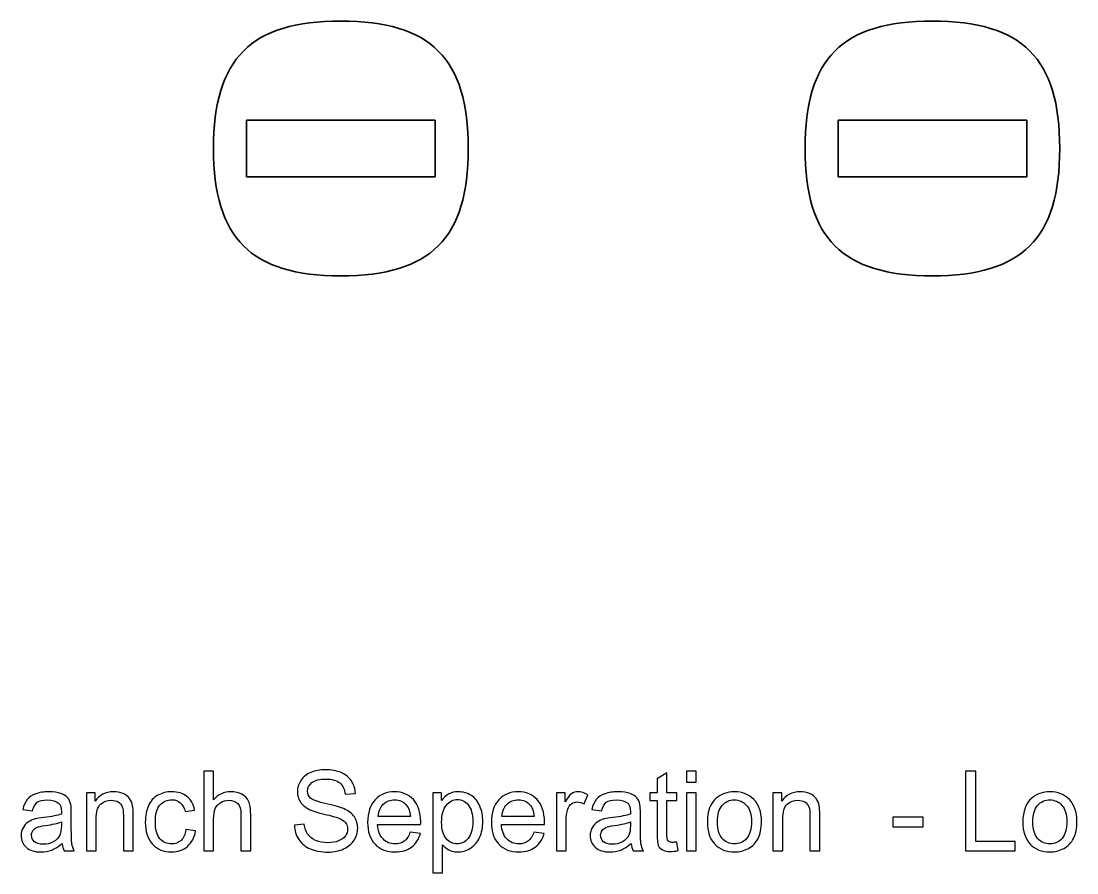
# Model space of a CAD drawing. Header units: centimetres. Extents: x -208 to 206, y -104 to 104.
# Drawn here: x -22.66 to -15.16, y 86.19 to 92.23 of the extents above; entities that cross this region are included whole.
import ezdxf

# ---------------------------------------------------------------- set-up
doc = ezdxf.new("R2010")
doc.units = ezdxf.units.CM
doc.header["$MEASUREMENT"] = 0
doc.layers.add('#Layer 1', color=7, linetype='Continuous')

msp = doc.modelspace()

# ---------------------------------------------------------------- linework, layer by layer
at = {"layer": '#Layer 1', "color": 250, "lineweight": 35}
for points in [[(-19.48242, 91.32935), (-19.48242, 91.96887), (-19.74742, 92.23364), (-20.38671, 92.23364), (-20.38671, 92.23364), (-21.02623, 92.23364), (-21.291, 91.96887), (-21.291, 91.32935), (-21.291, 91.32935), (-21.291, 90.69005), (-21.02623, 90.42506), (-20.38671, 90.42506), (-20.38671, 90.42506), (-19.74742, 90.42506), (-19.48242, 90.69005), (-19.48242, 91.32935)], [(-15.2822, 91.32935), (-15.2822, 91.96887), (-15.54719, 92.23364), (-16.18649, 92.23364), (-16.18649, 92.23364), (-16.82601, 92.23364), (-17.09078, 91.96887), (-17.09078, 91.32935), (-17.09078, 91.32935), (-17.09078, 90.69005), (-16.82601, 90.42506), (-16.18649, 90.42506), (-16.18649, 90.42506), (-15.54719, 90.42506), (-15.2822, 90.69005), (-15.2822, 91.32935)]]:
    msp.add_open_spline(points, degree=3, knots=[0, 0, 0, 0, 0.2, 0.2, 0.2, 0.2, 0.4, 0.4, 0.4, 0.4, 0.6, 0.6, 0.6, 0.6, 1, 1, 1, 1], dxfattribs=at)
for points in [[(-20.38671, 91.53028), (-20.38671, 91.53028), (-21.0567, 91.53028), (-21.0567, 91.53028)], [(-21.0567, 91.53028), (-21.0567, 91.53028), (-21.0567, 91.12842), (-21.0567, 91.12842)], [(-19.71695, 91.53028), (-19.71695, 91.53028), (-20.38671, 91.53028), (-20.38671, 91.53028)], [(-19.71695, 91.12842), (-19.71695, 91.12842), (-19.71695, 91.53028), (-19.71695, 91.53028)], [(-16.85625, 91.12842), (-16.85625, 91.12842), (-16.85625, 91.53028), (-16.85625, 91.53028)], [(-16.85625, 91.53028), (-16.85625, 91.53028), (-16.18649, 91.53028), (-16.18649, 91.53028)], [(-16.18649, 91.53028), (-16.18649, 91.53028), (-15.51673, 91.53028), (-15.51673, 91.53028)], [(-15.51673, 91.53028), (-15.51673, 91.53028), (-15.51673, 91.12842), (-15.51673, 91.12842)], [(-21.0567, 91.12842), (-21.0567, 91.12842), (-19.71695, 91.12842), (-19.71695, 91.12842)], [(-15.51673, 91.12842), (-15.51673, 91.12842), (-16.85625, 91.12842), (-16.85625, 91.12842)]]:
    msp.add_open_spline(points, degree=3, dxfattribs=at)
at = {"layer": '#Layer 1', "color": 8}
for points, knots in [([(-21.35963, 86.34292), (-21.35963, 86.34292), (-21.35963, 86.90859), (-21.35963, 86.90859), (-21.35963, 86.90859), (-21.35963, 86.90859), (-21.2901, 86.90859), (-21.2901, 86.90859), (-21.2901, 86.90859), (-21.2901, 86.90859), (-21.2901, 86.70502), (-21.2901, 86.70502), (-21.2901, 86.70502), (-21.25784, 86.74281), (-21.21716, 86.76164), (-21.16791, 86.76164), (-21.16791, 86.76164), (-21.13776, 86.76164), (-21.11155, 86.75572), (-21.08917, 86.74373), (-21.08917, 86.74373), (-21.06692, 86.73175), (-21.05099, 86.71529), (-21.04137, 86.69422), (-21.04137, 86.69422), (-21.03176, 86.67316), (-21.02702, 86.64248), (-21.02702, 86.60245), (-21.02702, 86.60245), (-21.02702, 86.60245), (-21.02702, 86.34292), (-21.02702, 86.34292), (-21.02702, 86.34292), (-21.02702, 86.34292), (-21.09654, 86.34292), (-21.09654, 86.34292), (-21.09654, 86.34292), (-21.09654, 86.34292), (-21.09654, 86.60218), (-21.09654, 86.60218), (-21.09654, 86.60218), (-21.09654, 86.63681), (-21.10405, 86.6621), (-21.11893, 86.6779), (-21.11893, 86.6779), (-21.13394, 86.6937), (-21.15501, 86.7016), (-21.1824, 86.7016), (-21.1824, 86.7016), (-21.2028, 86.7016), (-21.22203, 86.69633), (-21.24007, 86.68567), (-21.24007, 86.68567), (-21.25811, 86.675), (-21.27088, 86.66052), (-21.27865, 86.64221), (-21.27865, 86.64221), (-21.28629, 86.62404), (-21.2901, 86.59889), (-21.2901, 86.56676), (-21.2901, 86.56676), (-21.2901, 86.56676), (-21.2901, 86.34292), (-21.2901, 86.34292), (-21.2901, 86.34292), (-21.2901, 86.34292), (-21.35963, 86.34292), (-21.35963, 86.34292)], [0, 0, 0, 0, 0.0555556, 0.0555556, 0.0555556, 0.0555556, 0.1111111, 0.1111111, 0.1111111, 0.1111111, 0.1666667, 0.1666667, 0.1666667, 0.1666667, 0.2222222, 0.2222222, 0.2222222, 0.2222222, 0.2777778, 0.2777778, 0.2777778, 0.2777778, 0.3333333, 0.3333333, 0.3333333, 0.3333333, 0.3888889, 0.3888889, 0.3888889, 0.3888889, 0.4444444, 0.4444444, 0.4444444, 0.4444444, 0.5, 0.5, 0.5, 0.5, 0.5555556, 0.5555556, 0.5555556, 0.5555556, 0.6111111, 0.6111111, 0.6111111, 0.6111111, 0.6666667, 0.6666667, 0.6666667, 0.6666667, 0.7222222, 0.7222222, 0.7222222, 0.7222222, 0.7777778, 0.7777778, 0.7777778, 0.7777778, 0.8333333, 0.8333333, 0.8333333, 0.8333333, 0.8888889, 0.8888889, 0.8888889, 0.8888889, 1, 1, 1, 1]), ([(-20.71654, 86.52463), (-20.71654, 86.52463), (-20.64622, 86.53095), (-20.64622, 86.53095), (-20.64622, 86.53095), (-20.64293, 86.50251), (-20.63516, 86.4792), (-20.62292, 86.4609), (-20.62292, 86.4609), (-20.61067, 86.44273), (-20.59171, 86.42798), (-20.56604, 86.41666), (-20.56604, 86.41666), (-20.54036, 86.40546), (-20.51139, 86.3998), (-20.47926, 86.3998), (-20.47926, 86.3998), (-20.45069, 86.3998), (-20.42554, 86.40402), (-20.40368, 86.41258), (-20.40368, 86.41258), (-20.38182, 86.42113), (-20.36563, 86.43285), (-20.35496, 86.44773), (-20.35496, 86.44773), (-20.3443, 86.46261), (-20.3389, 86.47881), (-20.3389, 86.49619), (-20.3389, 86.49619), (-20.3389, 86.51383), (-20.34403, 86.52924), (-20.3543, 86.54254), (-20.3543, 86.54254), (-20.36458, 86.5557), (-20.38156, 86.56676), (-20.40526, 86.57585), (-20.40526, 86.57585), (-20.4204, 86.58164), (-20.45398, 86.59086), (-20.50599, 86.60337), (-20.50599, 86.60337), (-20.558, 86.61588), (-20.59435, 86.6276), (-20.61515, 86.63866), (-20.61515, 86.63866), (-20.64214, 86.65288), (-20.66216, 86.67052), (-20.67532, 86.69146), (-20.67532, 86.69146), (-20.68862, 86.7124), (-20.69521, 86.73596), (-20.69521, 86.7619), (-20.69521, 86.7619), (-20.69521, 86.79061), (-20.68704, 86.81734), (-20.67085, 86.84209), (-20.67085, 86.84209), (-20.65465, 86.86698), (-20.63108, 86.88581), (-20.59988, 86.89871), (-20.59988, 86.89871), (-20.5688, 86.91162), (-20.53417, 86.91807), (-20.49612, 86.91807), (-20.49612, 86.91807), (-20.45424, 86.91807), (-20.41724, 86.91135), (-20.38525, 86.89779), (-20.38525, 86.89779), (-20.35325, 86.88436), (-20.32863, 86.86448), (-20.31138, 86.83814), (-20.31138, 86.83814), (-20.29413, 86.81194), (-20.28491, 86.78218), (-20.2836, 86.749), (-20.2836, 86.749), (-20.2836, 86.749), (-20.35549, 86.74347), (-20.35549, 86.74347), (-20.35549, 86.74347), (-20.35931, 86.77915), (-20.37234, 86.80615), (-20.3946, 86.82432), (-20.3946, 86.82432), (-20.41685, 86.84262), (-20.44977, 86.85171), (-20.49322, 86.85171), (-20.49322, 86.85171), (-20.53852, 86.85171), (-20.57157, 86.84341), (-20.59224, 86.82682), (-20.59224, 86.82682), (-20.61291, 86.81023), (-20.62331, 86.79021), (-20.62331, 86.76678), (-20.62331, 86.76678), (-20.62331, 86.7465), (-20.61594, 86.72978), (-20.60132, 86.71661), (-20.60132, 86.71661), (-20.58684, 86.70357), (-20.54931, 86.69001), (-20.48848, 86.67632), (-20.48848, 86.67632), (-20.42765, 86.66249), (-20.38591, 86.65051), (-20.36326, 86.64024), (-20.36326, 86.64024), (-20.33047, 86.6251), (-20.30611, 86.606), (-20.29044, 86.5827), (-20.29044, 86.5827), (-20.27477, 86.55952), (-20.26701, 86.53279), (-20.26701, 86.50251), (-20.26701, 86.50251), (-20.26701, 86.47235), (-20.27556, 86.44418), (-20.29281, 86.41758), (-20.29281, 86.41758), (-20.31006, 86.39098), (-20.33469, 86.37031), (-20.36695, 86.35556), (-20.36695, 86.35556), (-20.39921, 86.34081), (-20.43542, 86.33344), (-20.47584, 86.33344), (-20.47584, 86.33344), (-20.52693, 86.33344), (-20.56972, 86.34094), (-20.60422, 86.35582), (-20.60422, 86.35582), (-20.63885, 86.3707), (-20.66584, 86.39309), (-20.68546, 86.42311), (-20.68546, 86.42311), (-20.70521, 86.453), (-20.71548, 86.48684), (-20.71654, 86.52463)], [0, 0, 0, 0, 0.0277778, 0.0277778, 0.0277778, 0.0277778, 0.0555556, 0.0555556, 0.0555556, 0.0555556, 0.0833333, 0.0833333, 0.0833333, 0.0833333, 0.1111111, 0.1111111, 0.1111111, 0.1111111, 0.1388889, 0.1388889, 0.1388889, 0.1388889, 0.1666667, 0.1666667, 0.1666667, 0.1666667, 0.1944444, 0.1944444, 0.1944444, 0.1944444, 0.2222222, 0.2222222, 0.2222222, 0.2222222, 0.25, 0.25, 0.25, 0.25, 0.2777778, 0.2777778, 0.2777778, 0.2777778, 0.3055556, 0.3055556, 0.3055556, 0.3055556, 0.3333333, 0.3333333, 0.3333333, 0.3333333, 0.3611111, 0.3611111, 0.3611111, 0.3611111, 0.3888889, 0.3888889, 0.3888889, 0.3888889, 0.4166667, 0.4166667, 0.4166667, 0.4166667, 0.4444444, 0.4444444, 0.4444444, 0.4444444, 0.4722222, 0.4722222, 0.4722222, 0.4722222, 0.5, 0.5, 0.5, 0.5, 0.5277778, 0.5277778, 0.5277778, 0.5277778, 0.5555556, 0.5555556, 0.5555556, 0.5555556, 0.5833333, 0.5833333, 0.5833333, 0.5833333, 0.6111111, 0.6111111, 0.6111111, 0.6111111, 0.6388889, 0.6388889, 0.6388889, 0.6388889, 0.6666667, 0.6666667, 0.6666667, 0.6666667, 0.6944444, 0.6944444, 0.6944444, 0.6944444, 0.7222222, 0.7222222, 0.7222222, 0.7222222, 0.75, 0.75, 0.75, 0.75, 0.7777778, 0.7777778, 0.7777778, 0.7777778, 0.8055556, 0.8055556, 0.8055556, 0.8055556, 0.8333333, 0.8333333, 0.8333333, 0.8333333, 0.8611111, 0.8611111, 0.8611111, 0.8611111, 0.8888889, 0.8888889, 0.8888889, 0.8888889, 0.9166667, 0.9166667, 0.9166667, 0.9166667, 0.9444444, 0.9444444, 0.9444444, 0.9444444, 1, 1, 1, 1]), ([(-18.00224, 86.40494), (-18.00224, 86.40494), (-17.99276, 86.34358), (-17.99276, 86.34358), (-17.99276, 86.34358), (-18.01225, 86.3395), (-18.02976, 86.33739), (-18.04503, 86.33739), (-18.04503, 86.33739), (-18.07018, 86.33739), (-18.08967, 86.34134), (-18.10363, 86.34937), (-18.10363, 86.34937), (-18.11745, 86.3574), (-18.1272, 86.36781), (-18.13286, 86.38084), (-18.13286, 86.38084), (-18.13852, 86.39388), (-18.14129, 86.42127), (-18.14129, 86.46301), (-18.14129, 86.46301), (-18.14129, 86.46301), (-18.14129, 86.69923), (-18.14129, 86.69923), (-18.14129, 86.69923), (-18.14129, 86.69923), (-18.19264, 86.69923), (-18.19264, 86.69923), (-18.19264, 86.69923), (-18.19264, 86.69923), (-18.19264, 86.75295), (-18.19264, 86.75295), (-18.19264, 86.75295), (-18.19264, 86.75295), (-18.14129, 86.75295), (-18.14129, 86.75295), (-18.14129, 86.75295), (-18.14129, 86.75295), (-18.14129, 86.85434), (-18.14129, 86.85434), (-18.14129, 86.85434), (-18.14129, 86.85434), (-18.07176, 86.89608), (-18.07176, 86.89608), (-18.07176, 86.89608), (-18.07176, 86.89608), (-18.07176, 86.75295), (-18.07176, 86.75295), (-18.07176, 86.75295), (-18.07176, 86.75295), (-18.00224, 86.75295), (-18.00224, 86.75295), (-18.00224, 86.75295), (-18.00224, 86.75295), (-18.00224, 86.69923), (-18.00224, 86.69923), (-18.00224, 86.69923), (-18.00224, 86.69923), (-18.07176, 86.69923), (-18.07176, 86.69923), (-18.07176, 86.69923), (-18.07176, 86.69923), (-18.07176, 86.45906), (-18.07176, 86.45906), (-18.07176, 86.45906), (-18.07176, 86.43917), (-18.07058, 86.4264), (-18.06808, 86.42074), (-18.06808, 86.42074), (-18.06571, 86.41508), (-18.06176, 86.4106), (-18.05623, 86.40718), (-18.05623, 86.40718), (-18.0507, 86.40388), (-18.0428, 86.40217), (-18.03252, 86.40217), (-18.03252, 86.40217), (-18.02489, 86.40217), (-18.01475, 86.40309), (-18.00224, 86.40494)], [0, 0, 0, 0, 0.047619, 0.047619, 0.047619, 0.047619, 0.0952381, 0.0952381, 0.0952381, 0.0952381, 0.1428571, 0.1428571, 0.1428571, 0.1428571, 0.1904762, 0.1904762, 0.1904762, 0.1904762, 0.2380952, 0.2380952, 0.2380952, 0.2380952, 0.2857143, 0.2857143, 0.2857143, 0.2857143, 0.3333333, 0.3333333, 0.3333333, 0.3333333, 0.3809524, 0.3809524, 0.3809524, 0.3809524, 0.4285714, 0.4285714, 0.4285714, 0.4285714, 0.4761905, 0.4761905, 0.4761905, 0.4761905, 0.5238095, 0.5238095, 0.5238095, 0.5238095, 0.5714286, 0.5714286, 0.5714286, 0.5714286, 0.6190476, 0.6190476, 0.6190476, 0.6190476, 0.6666667, 0.6666667, 0.6666667, 0.6666667, 0.7142857, 0.7142857, 0.7142857, 0.7142857, 0.7619048, 0.7619048, 0.7619048, 0.7619048, 0.8095238, 0.8095238, 0.8095238, 0.8095238, 0.8571429, 0.8571429, 0.8571429, 0.8571429, 0.9047619, 0.9047619, 0.9047619, 0.9047619, 1, 1, 1, 1]), ([(-17.93364, 86.82958), (-17.93364, 86.82958), (-17.93364, 86.90859), (-17.93364, 86.90859), (-17.93364, 86.90859), (-17.93364, 86.90859), (-17.86411, 86.90859), (-17.86411, 86.90859), (-17.86411, 86.90859), (-17.86411, 86.90859), (-17.86411, 86.82958), (-17.86411, 86.82958), (-17.86411, 86.82958), (-17.86411, 86.82958), (-17.93364, 86.82958), (-17.93364, 86.82958)], [0, 0, 0, 0, 0.2, 0.2, 0.2, 0.2, 0.4, 0.4, 0.4, 0.4, 0.6, 0.6, 0.6, 0.6, 1, 1, 1, 1]), ([(-15.95223, 86.34292), (-15.95223, 86.34292), (-15.95223, 86.90859), (-15.95223, 86.90859), (-15.95223, 86.90859), (-15.95223, 86.90859), (-15.87717, 86.90859), (-15.87717, 86.90859), (-15.87717, 86.90859), (-15.87717, 86.90859), (-15.87717, 86.40928), (-15.87717, 86.40928), (-15.87717, 86.40928), (-15.87717, 86.40928), (-15.59908, 86.40928), (-15.59908, 86.40928), (-15.59908, 86.40928), (-15.59908, 86.40928), (-15.59908, 86.34292), (-15.59908, 86.34292), (-15.59908, 86.34292), (-15.59908, 86.34292), (-15.95223, 86.34292), (-15.95223, 86.34292)], [0, 0, 0, 0, 0.1428571, 0.1428571, 0.1428571, 0.1428571, 0.2857143, 0.2857143, 0.2857143, 0.2857143, 0.4285714, 0.4285714, 0.4285714, 0.4285714, 0.5714286, 0.5714286, 0.5714286, 0.5714286, 0.7142857, 0.7142857, 0.7142857, 0.7142857, 1, 1, 1, 1]), ([(-22.3656, 86.39427), (-22.39141, 86.37228), (-22.4163, 86.35688), (-22.44013, 86.34779), (-22.44013, 86.34779), (-22.46396, 86.33871), (-22.48951, 86.33423), (-22.5169, 86.33423), (-22.5169, 86.33423), (-22.56193, 86.33423), (-22.59656, 86.34516), (-22.62079, 86.36715), (-22.62079, 86.36715), (-22.64501, 86.38901), (-22.65713, 86.41705), (-22.65713, 86.45116), (-22.65713, 86.45116), (-22.65713, 86.47117), (-22.65252, 86.48947), (-22.64343, 86.50606), (-22.64343, 86.50606), (-22.63422, 86.52265), (-22.62224, 86.53582), (-22.60749, 86.54583), (-22.60749, 86.54583), (-22.59261, 86.55584), (-22.57602, 86.56347), (-22.55745, 86.56861), (-22.55745, 86.56861), (-22.54376, 86.57216), (-22.52309, 86.57559), (-22.49557, 86.57901), (-22.49557, 86.57901), (-22.43947, 86.58559), (-22.398, 86.59363), (-22.37153, 86.60284), (-22.37153, 86.60284), (-22.37127, 86.61232), (-22.37113, 86.61838), (-22.37113, 86.62088), (-22.37113, 86.62088), (-22.37113, 86.64906), (-22.37772, 86.66894), (-22.39089, 86.68053), (-22.39089, 86.68053), (-22.40866, 86.6962), (-22.43513, 86.70397), (-22.47015, 86.70397), (-22.47015, 86.70397), (-22.50294, 86.70397), (-22.52717, 86.69817), (-22.5427, 86.68672), (-22.5427, 86.68672), (-22.55837, 86.67526), (-22.56983, 86.65499), (-22.57733, 86.62575), (-22.57733, 86.62575), (-22.57733, 86.62575), (-22.64528, 86.63523), (-22.64528, 86.63523), (-22.64528, 86.63523), (-22.63909, 86.66433), (-22.62895, 86.6879), (-22.61473, 86.70581), (-22.61473, 86.70581), (-22.60051, 86.72372), (-22.57997, 86.73741), (-22.55311, 86.74716), (-22.55311, 86.74716), (-22.52638, 86.75677), (-22.49517, 86.76164), (-22.45988, 86.76164), (-22.45988, 86.76164), (-22.42486, 86.76164), (-22.39628, 86.75756), (-22.37429, 86.74926), (-22.37429, 86.74926), (-22.35244, 86.74097), (-22.33624, 86.7307), (-22.32597, 86.71819), (-22.32597, 86.71819), (-22.3157, 86.70568), (-22.30846, 86.68988), (-22.30424, 86.67079), (-22.30424, 86.67079), (-22.30201, 86.65894), (-22.30082, 86.6376), (-22.30082, 86.60693), (-22.30082, 86.60693), (-22.30082, 86.60693), (-22.30082, 86.51475), (-22.30082, 86.51475), (-22.30082, 86.51475), (-22.30082, 86.45037), (-22.29937, 86.40968), (-22.29648, 86.39243), (-22.29648, 86.39243), (-22.29371, 86.37518), (-22.28792, 86.35872), (-22.27949, 86.34292), (-22.27949, 86.34292), (-22.27949, 86.34292), (-22.35217, 86.34292), (-22.35217, 86.34292), (-22.35217, 86.34292), (-22.35915, 86.35754), (-22.36363, 86.37465), (-22.3656, 86.39427)], [0, 0, 0, 0, 0.0357143, 0.0357143, 0.0357143, 0.0357143, 0.0714286, 0.0714286, 0.0714286, 0.0714286, 0.1071429, 0.1071429, 0.1071429, 0.1071429, 0.1428571, 0.1428571, 0.1428571, 0.1428571, 0.1785714, 0.1785714, 0.1785714, 0.1785714, 0.2142857, 0.2142857, 0.2142857, 0.2142857, 0.25, 0.25, 0.25, 0.25, 0.2857143, 0.2857143, 0.2857143, 0.2857143, 0.3214286, 0.3214286, 0.3214286, 0.3214286, 0.3571429, 0.3571429, 0.3571429, 0.3571429, 0.3928571, 0.3928571, 0.3928571, 0.3928571, 0.4285714, 0.4285714, 0.4285714, 0.4285714, 0.4642857, 0.4642857, 0.4642857, 0.4642857, 0.5, 0.5, 0.5, 0.5, 0.5357143, 0.5357143, 0.5357143, 0.5357143, 0.5714286, 0.5714286, 0.5714286, 0.5714286, 0.6071429, 0.6071429, 0.6071429, 0.6071429, 0.6428571, 0.6428571, 0.6428571, 0.6428571, 0.6785714, 0.6785714, 0.6785714, 0.6785714, 0.7142857, 0.7142857, 0.7142857, 0.7142857, 0.75, 0.75, 0.75, 0.75, 0.7857143, 0.7857143, 0.7857143, 0.7857143, 0.8214286, 0.8214286, 0.8214286, 0.8214286, 0.8571429, 0.8571429, 0.8571429, 0.8571429, 0.8928571, 0.8928571, 0.8928571, 0.8928571, 0.9285714, 0.9285714, 0.9285714, 0.9285714, 1, 1, 1, 1]), ([(-22.19404, 86.34292), (-22.19404, 86.34292), (-22.19404, 86.75295), (-22.19404, 86.75295), (-22.19404, 86.75295), (-22.19404, 86.75295), (-22.13162, 86.75295), (-22.13162, 86.75295), (-22.13162, 86.75295), (-22.13162, 86.75295), (-22.13162, 86.69475), (-22.13162, 86.69475), (-22.13162, 86.69475), (-22.1016, 86.73939), (-22.05815, 86.76164), (-22.0014, 86.76164), (-22.0014, 86.76164), (-21.97664, 86.76164), (-21.954, 86.75716), (-21.93332, 86.74834), (-21.93332, 86.74834), (-21.91265, 86.73952), (-21.89711, 86.7278), (-21.88684, 86.71345), (-21.88684, 86.71345), (-21.87657, 86.6991), (-21.86933, 86.68198), (-21.86525, 86.66223), (-21.86525, 86.66223), (-21.86275, 86.64932), (-21.86143, 86.62681), (-21.86143, 86.59468), (-21.86143, 86.59468), (-21.86143, 86.59468), (-21.86143, 86.34292), (-21.86143, 86.34292), (-21.86143, 86.34292), (-21.86143, 86.34292), (-21.93095, 86.34292), (-21.93095, 86.34292), (-21.93095, 86.34292), (-21.93095, 86.34292), (-21.93095, 86.59205), (-21.93095, 86.59205), (-21.93095, 86.59205), (-21.93095, 86.62036), (-21.93359, 86.64156), (-21.93899, 86.65551), (-21.93899, 86.65551), (-21.94438, 86.66947), (-21.954, 86.68066), (-21.96769, 86.68909), (-21.96769, 86.68909), (-21.98138, 86.69738), (-21.99758, 86.7016), (-22.01602, 86.7016), (-22.01602, 86.7016), (-22.04551, 86.7016), (-22.07092, 86.69225), (-22.09239, 86.67342), (-22.09239, 86.67342), (-22.11385, 86.65472), (-22.12451, 86.61904), (-22.12451, 86.56663), (-22.12451, 86.56663), (-22.12451, 86.56663), (-22.12451, 86.34292), (-22.12451, 86.34292), (-22.12451, 86.34292), (-22.12451, 86.34292), (-22.19404, 86.34292), (-22.19404, 86.34292)], [0, 0, 0, 0, 0.0526316, 0.0526316, 0.0526316, 0.0526316, 0.1052632, 0.1052632, 0.1052632, 0.1052632, 0.1578947, 0.1578947, 0.1578947, 0.1578947, 0.2105263, 0.2105263, 0.2105263, 0.2105263, 0.2631579, 0.2631579, 0.2631579, 0.2631579, 0.3157895, 0.3157895, 0.3157895, 0.3157895, 0.3684211, 0.3684211, 0.3684211, 0.3684211, 0.4210526, 0.4210526, 0.4210526, 0.4210526, 0.4736842, 0.4736842, 0.4736842, 0.4736842, 0.5263158, 0.5263158, 0.5263158, 0.5263158, 0.5789474, 0.5789474, 0.5789474, 0.5789474, 0.6315789, 0.6315789, 0.6315789, 0.6315789, 0.6842105, 0.6842105, 0.6842105, 0.6842105, 0.7368421, 0.7368421, 0.7368421, 0.7368421, 0.7894737, 0.7894737, 0.7894737, 0.7894737, 0.8421053, 0.8421053, 0.8421053, 0.8421053, 0.8947368, 0.8947368, 0.8947368, 0.8947368, 1, 1, 1, 1]), ([(-21.48682, 86.49303), (-21.48682, 86.49303), (-21.41888, 86.48355), (-21.41888, 86.48355), (-21.41888, 86.48355), (-21.42639, 86.4368), (-21.44535, 86.40033), (-21.47603, 86.37386), (-21.47603, 86.37386), (-21.50671, 86.3474), (-21.5445, 86.33423), (-21.58913, 86.33423), (-21.58913, 86.33423), (-21.6451, 86.33423), (-21.69013, 86.35253), (-21.7241, 86.38914), (-21.7241, 86.38914), (-21.7582, 86.42574), (-21.77519, 86.47815), (-21.77519, 86.54636), (-21.77519, 86.54636), (-21.77519, 86.5906), (-21.76781, 86.62918), (-21.7532, 86.66236), (-21.7532, 86.66236), (-21.73858, 86.69541), (-21.71633, 86.7203), (-21.68631, 86.73675), (-21.68631, 86.73675), (-21.65642, 86.75335), (-21.6239, 86.76164), (-21.58861, 86.76164), (-21.58861, 86.76164), (-21.54423, 86.76164), (-21.50776, 86.75045), (-21.47958, 86.72793), (-21.47958, 86.72793), (-21.45127, 86.70542), (-21.4331, 86.67342), (-21.4252, 86.63207), (-21.4252, 86.63207), (-21.4252, 86.63207), (-21.49235, 86.6218), (-21.49235, 86.6218), (-21.49235, 86.6218), (-21.49881, 86.64932), (-21.51013, 86.67), (-21.52659, 86.68395), (-21.52659, 86.68395), (-21.54292, 86.69778), (-21.56267, 86.70476), (-21.58584, 86.70476), (-21.58584, 86.70476), (-21.62087, 86.70476), (-21.64931, 86.69225), (-21.6713, 86.66723), (-21.6713, 86.66723), (-21.69316, 86.64208), (-21.70408, 86.60258), (-21.70408, 86.54833), (-21.70408, 86.54833), (-21.70408, 86.49329), (-21.69355, 86.45339), (-21.67248, 86.42851), (-21.67248, 86.42851), (-21.65128, 86.40362), (-21.62376, 86.39111), (-21.58992, 86.39111), (-21.58992, 86.39111), (-21.56254, 86.39111), (-21.53976, 86.39941), (-21.52159, 86.41613), (-21.52159, 86.41613), (-21.50328, 86.43272), (-21.4917, 86.4584), (-21.48682, 86.49303)], [0, 0, 0, 0, 0.05, 0.05, 0.05, 0.05, 0.1, 0.1, 0.1, 0.1, 0.15, 0.15, 0.15, 0.15, 0.2, 0.2, 0.2, 0.2, 0.25, 0.25, 0.25, 0.25, 0.3, 0.3, 0.3, 0.3, 0.35, 0.35, 0.35, 0.35, 0.4, 0.4, 0.4, 0.4, 0.45, 0.45, 0.45, 0.45, 0.5, 0.5, 0.5, 0.5, 0.55, 0.55, 0.55, 0.55, 0.6, 0.6, 0.6, 0.6, 0.65, 0.65, 0.65, 0.65, 0.7, 0.7, 0.7, 0.7, 0.75, 0.75, 0.75, 0.75, 0.8, 0.8, 0.8, 0.8, 0.85, 0.85, 0.85, 0.85, 0.9, 0.9, 0.9, 0.9, 1, 1, 1, 1]), ([(-19.8941, 86.47565), (-19.8941, 86.47565), (-19.82221, 86.46617), (-19.82221, 86.46617), (-19.82221, 86.46617), (-19.8334, 86.42443), (-19.85434, 86.3919), (-19.88489, 86.36886), (-19.88489, 86.36886), (-19.91543, 86.34582), (-19.95441, 86.33423), (-20.00194, 86.33423), (-20.00194, 86.33423), (-20.06172, 86.33423), (-20.10913, 86.35266), (-20.14415, 86.38953), (-20.14415, 86.38953), (-20.17918, 86.42627), (-20.19669, 86.47802), (-20.19669, 86.54451), (-20.19669, 86.54451), (-20.19669, 86.61325), (-20.17904, 86.6667), (-20.14362, 86.70463), (-20.14362, 86.70463), (-20.1082, 86.74268), (-20.06225, 86.76164), (-20.00576, 86.76164), (-20.00576, 86.76164), (-19.95112, 86.76164), (-19.90648, 86.74308), (-19.87185, 86.70581), (-19.87185, 86.70581), (-19.83722, 86.66855), (-19.81984, 86.61614), (-19.81984, 86.54859), (-19.81984, 86.54859), (-19.81984, 86.54451), (-19.81997, 86.53832), (-19.82023, 86.53016), (-19.82023, 86.53016), (-19.82023, 86.53016), (-20.12558, 86.53016), (-20.12558, 86.53016), (-20.12558, 86.53016), (-20.12295, 86.48526), (-20.11031, 86.45076), (-20.0874, 86.42693), (-20.0874, 86.42693), (-20.06462, 86.40309), (-20.03605, 86.39111), (-20.00194, 86.39111), (-20.00194, 86.39111), (-19.97653, 86.39111), (-19.9548, 86.39783), (-19.9369, 86.41126), (-19.9369, 86.41126), (-19.91886, 86.42469), (-19.90464, 86.44615), (-19.8941, 86.47565)], [0, 0, 0, 0, 0.0625, 0.0625, 0.0625, 0.0625, 0.125, 0.125, 0.125, 0.125, 0.1875, 0.1875, 0.1875, 0.1875, 0.25, 0.25, 0.25, 0.25, 0.3125, 0.3125, 0.3125, 0.3125, 0.375, 0.375, 0.375, 0.375, 0.4375, 0.4375, 0.4375, 0.4375, 0.5, 0.5, 0.5, 0.5, 0.5625, 0.5625, 0.5625, 0.5625, 0.625, 0.625, 0.625, 0.625, 0.6875, 0.6875, 0.6875, 0.6875, 0.75, 0.75, 0.75, 0.75, 0.8125, 0.8125, 0.8125, 0.8125, 0.875, 0.875, 0.875, 0.875, 1, 1, 1, 1]), ([(-19.73439, 86.1857), (-19.73439, 86.1857), (-19.73439, 86.75295), (-19.73439, 86.75295), (-19.73439, 86.75295), (-19.73439, 86.75295), (-19.67118, 86.75295), (-19.67118, 86.75295), (-19.67118, 86.75295), (-19.67118, 86.75295), (-19.67118, 86.6991), (-19.67118, 86.6991), (-19.67118, 86.6991), (-19.65631, 86.7199), (-19.63945, 86.73557), (-19.62062, 86.74597), (-19.62062, 86.74597), (-19.60192, 86.75637), (-19.57914, 86.76164), (-19.55241, 86.76164), (-19.55241, 86.76164), (-19.51739, 86.76164), (-19.48658, 86.75269), (-19.45985, 86.73465), (-19.45985, 86.73465), (-19.43312, 86.71674), (-19.41297, 86.69133), (-19.39928, 86.65867), (-19.39928, 86.65867), (-19.38572, 86.62589), (-19.37887, 86.59007), (-19.37887, 86.55096), (-19.37887, 86.55096), (-19.37887, 86.50922), (-19.38637, 86.47156), (-19.40139, 86.43799), (-19.40139, 86.43799), (-19.4164, 86.40454), (-19.43825, 86.37887), (-19.46696, 86.36096), (-19.46696, 86.36096), (-19.49553, 86.34318), (-19.52569, 86.33423), (-19.55729, 86.33423), (-19.55729, 86.33423), (-19.58046, 86.33423), (-19.60127, 86.3391), (-19.61957, 86.34885), (-19.61957, 86.34885), (-19.638, 86.35859), (-19.65301, 86.37083), (-19.66486, 86.38571), (-19.66486, 86.38571), (-19.66486, 86.38571), (-19.66486, 86.1857), (-19.66486, 86.1857), (-19.66486, 86.1857), (-19.66486, 86.1857), (-19.73439, 86.1857), (-19.73439, 86.1857)], [0, 0, 0, 0, 0.0625, 0.0625, 0.0625, 0.0625, 0.125, 0.125, 0.125, 0.125, 0.1875, 0.1875, 0.1875, 0.1875, 0.25, 0.25, 0.25, 0.25, 0.3125, 0.3125, 0.3125, 0.3125, 0.375, 0.375, 0.375, 0.375, 0.4375, 0.4375, 0.4375, 0.4375, 0.5, 0.5, 0.5, 0.5, 0.5625, 0.5625, 0.5625, 0.5625, 0.625, 0.625, 0.625, 0.625, 0.6875, 0.6875, 0.6875, 0.6875, 0.75, 0.75, 0.75, 0.75, 0.8125, 0.8125, 0.8125, 0.8125, 0.875, 0.875, 0.875, 0.875, 1, 1, 1, 1]), ([(-19.01532, 86.47565), (-19.01532, 86.47565), (-18.94343, 86.46617), (-18.94343, 86.46617), (-18.94343, 86.46617), (-18.95462, 86.42443), (-18.97556, 86.3919), (-19.00611, 86.36886), (-19.00611, 86.36886), (-19.03665, 86.34582), (-19.07563, 86.33423), (-19.12316, 86.33423), (-19.12316, 86.33423), (-19.18294, 86.33423), (-19.23035, 86.35266), (-19.26537, 86.38953), (-19.26537, 86.38953), (-19.3004, 86.42627), (-19.31791, 86.47802), (-19.31791, 86.54451), (-19.31791, 86.54451), (-19.31791, 86.61325), (-19.30026, 86.6667), (-19.26484, 86.70463), (-19.26484, 86.70463), (-19.22942, 86.74268), (-19.18347, 86.76164), (-19.12698, 86.76164), (-19.12698, 86.76164), (-19.07234, 86.76164), (-19.0277, 86.74308), (-18.99307, 86.70581), (-18.99307, 86.70581), (-18.95844, 86.66855), (-18.94106, 86.61614), (-18.94106, 86.54859), (-18.94106, 86.54859), (-18.94106, 86.54451), (-18.94119, 86.53832), (-18.94145, 86.53016), (-18.94145, 86.53016), (-18.94145, 86.53016), (-19.2468, 86.53016), (-19.2468, 86.53016), (-19.2468, 86.53016), (-19.24417, 86.48526), (-19.23153, 86.45076), (-19.20862, 86.42693), (-19.20862, 86.42693), (-19.18584, 86.40309), (-19.15727, 86.39111), (-19.12316, 86.39111), (-19.12316, 86.39111), (-19.09775, 86.39111), (-19.07602, 86.39783), (-19.05812, 86.41126), (-19.05812, 86.41126), (-19.04008, 86.42469), (-19.02586, 86.44615), (-19.01532, 86.47565)], [0, 0, 0, 0, 0.0625, 0.0625, 0.0625, 0.0625, 0.125, 0.125, 0.125, 0.125, 0.1875, 0.1875, 0.1875, 0.1875, 0.25, 0.25, 0.25, 0.25, 0.3125, 0.3125, 0.3125, 0.3125, 0.375, 0.375, 0.375, 0.375, 0.4375, 0.4375, 0.4375, 0.4375, 0.5, 0.5, 0.5, 0.5, 0.5625, 0.5625, 0.5625, 0.5625, 0.625, 0.625, 0.625, 0.625, 0.6875, 0.6875, 0.6875, 0.6875, 0.75, 0.75, 0.75, 0.75, 0.8125, 0.8125, 0.8125, 0.8125, 0.875, 0.875, 0.875, 0.875, 1, 1, 1, 1]), ([(-18.8564, 86.34292), (-18.8564, 86.34292), (-18.8564, 86.75295), (-18.8564, 86.75295), (-18.8564, 86.75295), (-18.8564, 86.75295), (-18.79398, 86.75295), (-18.79398, 86.75295), (-18.79398, 86.75295), (-18.79398, 86.75295), (-18.79398, 86.69014), (-18.79398, 86.69014), (-18.79398, 86.69014), (-18.77805, 86.71924), (-18.7633, 86.73847), (-18.74974, 86.74768), (-18.74974, 86.74768), (-18.73618, 86.75703), (-18.7213, 86.76164), (-18.7051, 86.76164), (-18.7051, 86.76164), (-18.68167, 86.76164), (-18.65783, 86.75427), (-18.63361, 86.73965), (-18.63361, 86.73965), (-18.63361, 86.73965), (-18.65836, 86.67553), (-18.65836, 86.67553), (-18.65836, 86.67553), (-18.67521, 86.68501), (-18.69207, 86.68975), (-18.70892, 86.68975), (-18.70892, 86.68975), (-18.72407, 86.68975), (-18.73763, 86.68514), (-18.74961, 86.67605), (-18.74961, 86.67605), (-18.76159, 86.66697), (-18.77015, 86.65433), (-18.77529, 86.63813), (-18.77529, 86.63813), (-18.78306, 86.61351), (-18.78687, 86.58652), (-18.78687, 86.55715), (-18.78687, 86.55715), (-18.78687, 86.55715), (-18.78687, 86.34292), (-18.78687, 86.34292), (-18.78687, 86.34292), (-18.78687, 86.34292), (-18.8564, 86.34292), (-18.8564, 86.34292)], [0, 0, 0, 0, 0.0714286, 0.0714286, 0.0714286, 0.0714286, 0.1428571, 0.1428571, 0.1428571, 0.1428571, 0.2142857, 0.2142857, 0.2142857, 0.2142857, 0.2857143, 0.2857143, 0.2857143, 0.2857143, 0.3571429, 0.3571429, 0.3571429, 0.3571429, 0.4285714, 0.4285714, 0.4285714, 0.4285714, 0.5, 0.5, 0.5, 0.5, 0.5714286, 0.5714286, 0.5714286, 0.5714286, 0.6428571, 0.6428571, 0.6428571, 0.6428571, 0.7142857, 0.7142857, 0.7142857, 0.7142857, 0.7857143, 0.7857143, 0.7857143, 0.7857143, 0.8571429, 0.8571429, 0.8571429, 0.8571429, 1, 1, 1, 1]), ([(-18.3247, 86.39427), (-18.35051, 86.37228), (-18.3754, 86.35688), (-18.39923, 86.34779), (-18.39923, 86.34779), (-18.42306, 86.33871), (-18.44861, 86.33423), (-18.476, 86.33423), (-18.476, 86.33423), (-18.52103, 86.33423), (-18.55566, 86.34516), (-18.57989, 86.36715), (-18.57989, 86.36715), (-18.60411, 86.38901), (-18.61623, 86.41705), (-18.61623, 86.45116), (-18.61623, 86.45116), (-18.61623, 86.47117), (-18.61162, 86.48947), (-18.60253, 86.50606), (-18.60253, 86.50606), (-18.59332, 86.52265), (-18.58134, 86.53582), (-18.56659, 86.54583), (-18.56659, 86.54583), (-18.55171, 86.55584), (-18.53512, 86.56347), (-18.51655, 86.56861), (-18.51655, 86.56861), (-18.50286, 86.57216), (-18.48219, 86.57559), (-18.45467, 86.57901), (-18.45467, 86.57901), (-18.39857, 86.58559), (-18.3571, 86.59363), (-18.33063, 86.60284), (-18.33063, 86.60284), (-18.33037, 86.61232), (-18.33023, 86.61838), (-18.33023, 86.62088), (-18.33023, 86.62088), (-18.33023, 86.64906), (-18.33682, 86.66894), (-18.34999, 86.68053), (-18.34999, 86.68053), (-18.36776, 86.6962), (-18.39423, 86.70397), (-18.42925, 86.70397), (-18.42925, 86.70397), (-18.46204, 86.70397), (-18.48627, 86.69817), (-18.5018, 86.68672), (-18.5018, 86.68672), (-18.51747, 86.67526), (-18.52893, 86.65499), (-18.53643, 86.62575), (-18.53643, 86.62575), (-18.53643, 86.62575), (-18.60438, 86.63523), (-18.60438, 86.63523), (-18.60438, 86.63523), (-18.59819, 86.66433), (-18.58805, 86.6879), (-18.57383, 86.70581), (-18.57383, 86.70581), (-18.55961, 86.72372), (-18.53907, 86.73741), (-18.51221, 86.74716), (-18.51221, 86.74716), (-18.48548, 86.75677), (-18.45427, 86.76164), (-18.41898, 86.76164), (-18.41898, 86.76164), (-18.38396, 86.76164), (-18.35538, 86.75756), (-18.33339, 86.74926), (-18.33339, 86.74926), (-18.31154, 86.74097), (-18.29534, 86.7307), (-18.28507, 86.71819), (-18.28507, 86.71819), (-18.2748, 86.70568), (-18.26756, 86.68988), (-18.26334, 86.67079), (-18.26334, 86.67079), (-18.26111, 86.65894), (-18.25992, 86.6376), (-18.25992, 86.60693), (-18.25992, 86.60693), (-18.25992, 86.60693), (-18.25992, 86.51475), (-18.25992, 86.51475), (-18.25992, 86.51475), (-18.25992, 86.45037), (-18.25847, 86.40968), (-18.25558, 86.39243), (-18.25558, 86.39243), (-18.25281, 86.37518), (-18.24702, 86.35872), (-18.23859, 86.34292), (-18.23859, 86.34292), (-18.23859, 86.34292), (-18.31127, 86.34292), (-18.31127, 86.34292), (-18.31127, 86.34292), (-18.31825, 86.35754), (-18.32273, 86.37465), (-18.3247, 86.39427)], [0, 0, 0, 0, 0.0357143, 0.0357143, 0.0357143, 0.0357143, 0.0714286, 0.0714286, 0.0714286, 0.0714286, 0.1071429, 0.1071429, 0.1071429, 0.1071429, 0.1428571, 0.1428571, 0.1428571, 0.1428571, 0.1785714, 0.1785714, 0.1785714, 0.1785714, 0.2142857, 0.2142857, 0.2142857, 0.2142857, 0.25, 0.25, 0.25, 0.25, 0.2857143, 0.2857143, 0.2857143, 0.2857143, 0.3214286, 0.3214286, 0.3214286, 0.3214286, 0.3571429, 0.3571429, 0.3571429, 0.3571429, 0.3928571, 0.3928571, 0.3928571, 0.3928571, 0.4285714, 0.4285714, 0.4285714, 0.4285714, 0.4642857, 0.4642857, 0.4642857, 0.4642857, 0.5, 0.5, 0.5, 0.5, 0.5357143, 0.5357143, 0.5357143, 0.5357143, 0.5714286, 0.5714286, 0.5714286, 0.5714286, 0.6071429, 0.6071429, 0.6071429, 0.6071429, 0.6428571, 0.6428571, 0.6428571, 0.6428571, 0.6785714, 0.6785714, 0.6785714, 0.6785714, 0.7142857, 0.7142857, 0.7142857, 0.7142857, 0.75, 0.75, 0.75, 0.75, 0.7857143, 0.7857143, 0.7857143, 0.7857143, 0.8214286, 0.8214286, 0.8214286, 0.8214286, 0.8571429, 0.8571429, 0.8571429, 0.8571429, 0.8928571, 0.8928571, 0.8928571, 0.8928571, 0.9285714, 0.9285714, 0.9285714, 0.9285714, 1, 1, 1, 1]), ([(-17.93364, 86.34292), (-17.93364, 86.34292), (-17.93364, 86.75295), (-17.93364, 86.75295), (-17.93364, 86.75295), (-17.93364, 86.75295), (-17.86411, 86.75295), (-17.86411, 86.75295), (-17.86411, 86.75295), (-17.86411, 86.75295), (-17.86411, 86.34292), (-17.86411, 86.34292), (-17.86411, 86.34292), (-17.86411, 86.34292), (-17.93364, 86.34292), (-17.93364, 86.34292)], [0, 0, 0, 0, 0.2, 0.2, 0.2, 0.2, 0.4, 0.4, 0.4, 0.4, 0.6, 0.6, 0.6, 0.6, 1, 1, 1, 1]), ([(-17.78419, 86.54794), (-17.78419, 86.62365), (-17.76312, 86.67974), (-17.72085, 86.71621), (-17.72085, 86.71621), (-17.6857, 86.7465), (-17.64264, 86.76164), (-17.59195, 86.76164), (-17.59195, 86.76164), (-17.53572, 86.76164), (-17.48964, 86.74321), (-17.45382, 86.70634), (-17.45382, 86.70634), (-17.41814, 86.6696), (-17.40023, 86.61864), (-17.40023, 86.55373), (-17.40023, 86.55373), (-17.40023, 86.50106), (-17.40813, 86.45971), (-17.42393, 86.42956), (-17.42393, 86.42956), (-17.43973, 86.39941), (-17.46277, 86.37597), (-17.49306, 86.35925), (-17.49306, 86.35925), (-17.52321, 86.34252), (-17.55626, 86.33423), (-17.59195, 86.33423), (-17.59195, 86.33423), (-17.64936, 86.33423), (-17.6957, 86.35253), (-17.73112, 86.38927), (-17.73112, 86.38927), (-17.76654, 86.42601), (-17.78419, 86.47894), (-17.78419, 86.54794)], [0, 0, 0, 0, 0.1, 0.1, 0.1, 0.1, 0.2, 0.2, 0.2, 0.2, 0.3, 0.3, 0.3, 0.3, 0.4, 0.4, 0.4, 0.4, 0.5, 0.5, 0.5, 0.5, 0.6, 0.6, 0.6, 0.6, 0.7, 0.7, 0.7, 0.7, 0.8, 0.8, 0.8, 0.8, 1, 1, 1, 1]), ([(-17.31873, 86.34292), (-17.31873, 86.34292), (-17.31873, 86.75295), (-17.31873, 86.75295), (-17.31873, 86.75295), (-17.31873, 86.75295), (-17.25631, 86.75295), (-17.25631, 86.75295), (-17.25631, 86.75295), (-17.25631, 86.75295), (-17.25631, 86.69475), (-17.25631, 86.69475), (-17.25631, 86.69475), (-17.22629, 86.73939), (-17.18284, 86.76164), (-17.12609, 86.76164), (-17.12609, 86.76164), (-17.10133, 86.76164), (-17.07869, 86.75716), (-17.05801, 86.74834), (-17.05801, 86.74834), (-17.03734, 86.73952), (-17.0218, 86.7278), (-17.01153, 86.71345), (-17.01153, 86.71345), (-17.00126, 86.6991), (-16.99402, 86.68198), (-16.98994, 86.66223), (-16.98994, 86.66223), (-16.98744, 86.64932), (-16.98612, 86.62681), (-16.98612, 86.59468), (-16.98612, 86.59468), (-16.98612, 86.59468), (-16.98612, 86.34292), (-16.98612, 86.34292), (-16.98612, 86.34292), (-16.98612, 86.34292), (-17.05564, 86.34292), (-17.05564, 86.34292), (-17.05564, 86.34292), (-17.05564, 86.34292), (-17.05564, 86.59205), (-17.05564, 86.59205), (-17.05564, 86.59205), (-17.05564, 86.62036), (-17.05828, 86.64156), (-17.06368, 86.65551), (-17.06368, 86.65551), (-17.06907, 86.66947), (-17.07869, 86.68066), (-17.09238, 86.68909), (-17.09238, 86.68909), (-17.10607, 86.69738), (-17.12227, 86.7016), (-17.14071, 86.7016), (-17.14071, 86.7016), (-17.1702, 86.7016), (-17.19561, 86.69225), (-17.21708, 86.67342), (-17.21708, 86.67342), (-17.23854, 86.65472), (-17.2492, 86.61904), (-17.2492, 86.56663), (-17.2492, 86.56663), (-17.2492, 86.56663), (-17.2492, 86.34292), (-17.2492, 86.34292), (-17.2492, 86.34292), (-17.2492, 86.34292), (-17.31873, 86.34292), (-17.31873, 86.34292)], [0, 0, 0, 0, 0.0526316, 0.0526316, 0.0526316, 0.0526316, 0.1052632, 0.1052632, 0.1052632, 0.1052632, 0.1578947, 0.1578947, 0.1578947, 0.1578947, 0.2105263, 0.2105263, 0.2105263, 0.2105263, 0.2631579, 0.2631579, 0.2631579, 0.2631579, 0.3157895, 0.3157895, 0.3157895, 0.3157895, 0.3684211, 0.3684211, 0.3684211, 0.3684211, 0.4210526, 0.4210526, 0.4210526, 0.4210526, 0.4736842, 0.4736842, 0.4736842, 0.4736842, 0.5263158, 0.5263158, 0.5263158, 0.5263158, 0.5789474, 0.5789474, 0.5789474, 0.5789474, 0.6315789, 0.6315789, 0.6315789, 0.6315789, 0.6842105, 0.6842105, 0.6842105, 0.6842105, 0.7368421, 0.7368421, 0.7368421, 0.7368421, 0.7894737, 0.7894737, 0.7894737, 0.7894737, 0.8421053, 0.8421053, 0.8421053, 0.8421053, 0.8947368, 0.8947368, 0.8947368, 0.8947368, 1, 1, 1, 1]), ([(-15.54444, 86.54794), (-15.54444, 86.62365), (-15.52337, 86.67974), (-15.4811, 86.71621), (-15.4811, 86.71621), (-15.44595, 86.7465), (-15.40289, 86.76164), (-15.3522, 86.76164), (-15.3522, 86.76164), (-15.29597, 86.76164), (-15.24989, 86.74321), (-15.21407, 86.70634), (-15.21407, 86.70634), (-15.17839, 86.6696), (-15.16048, 86.61864), (-15.16048, 86.55373), (-15.16048, 86.55373), (-15.16048, 86.50106), (-15.16838, 86.45971), (-15.18418, 86.42956), (-15.18418, 86.42956), (-15.19998, 86.39941), (-15.22302, 86.37597), (-15.25331, 86.35925), (-15.25331, 86.35925), (-15.28346, 86.34252), (-15.31651, 86.33423), (-15.3522, 86.33423), (-15.3522, 86.33423), (-15.40961, 86.33423), (-15.45595, 86.35253), (-15.49137, 86.38927), (-15.49137, 86.38927), (-15.52679, 86.42601), (-15.54444, 86.47894), (-15.54444, 86.54794)], [0, 0, 0, 0, 0.1, 0.1, 0.1, 0.1, 0.2, 0.2, 0.2, 0.2, 0.3, 0.3, 0.3, 0.3, 0.4, 0.4, 0.4, 0.4, 0.5, 0.5, 0.5, 0.5, 0.6, 0.6, 0.6, 0.6, 0.7, 0.7, 0.7, 0.7, 0.8, 0.8, 0.8, 0.8, 1, 1, 1, 1]), ([(-20.12163, 86.58704), (-20.12163, 86.58704), (-19.89331, 86.58704), (-19.89331, 86.58704), (-19.89331, 86.58704), (-19.89634, 86.62154), (-19.90516, 86.64735), (-19.91952, 86.6646), (-19.91952, 86.6646), (-19.94151, 86.69133), (-19.97021, 86.70476), (-20.00537, 86.70476), (-20.00537, 86.70476), (-20.03723, 86.70476), (-20.06396, 86.69409), (-20.08569, 86.67276), (-20.08569, 86.67276), (-20.10728, 86.65143), (-20.11926, 86.62286), (-20.12163, 86.58704)], [0, 0, 0, 0, 0.1666667, 0.1666667, 0.1666667, 0.1666667, 0.3333333, 0.3333333, 0.3333333, 0.3333333, 0.5, 0.5, 0.5, 0.5, 0.6666667, 0.6666667, 0.6666667, 0.6666667, 1, 1, 1, 1]), ([(-19.67118, 86.54543), (-19.67118, 86.4929), (-19.66052, 86.45405), (-19.63932, 86.4289), (-19.63932, 86.4289), (-19.61799, 86.40375), (-19.59218, 86.39111), (-19.5619, 86.39111), (-19.5619, 86.39111), (-19.53108, 86.39111), (-19.50475, 86.40415), (-19.48289, 86.43022), (-19.48289, 86.43022), (-19.4609, 86.45629), (-19.44997, 86.49658), (-19.44997, 86.55123), (-19.44997, 86.55123), (-19.44997, 86.60337), (-19.46064, 86.64235), (-19.4821, 86.66828), (-19.4821, 86.66828), (-19.50356, 86.69422), (-19.52911, 86.70713), (-19.55887, 86.70713), (-19.55887, 86.70713), (-19.58836, 86.70713), (-19.61443, 86.6933), (-19.63708, 86.66578), (-19.63708, 86.66578), (-19.65986, 86.63813), (-19.67118, 86.5981), (-19.67118, 86.54543)], [0, 0, 0, 0, 0.1111111, 0.1111111, 0.1111111, 0.1111111, 0.2222222, 0.2222222, 0.2222222, 0.2222222, 0.3333333, 0.3333333, 0.3333333, 0.3333333, 0.4444444, 0.4444444, 0.4444444, 0.4444444, 0.5555556, 0.5555556, 0.5555556, 0.5555556, 0.6666667, 0.6666667, 0.6666667, 0.6666667, 0.7777778, 0.7777778, 0.7777778, 0.7777778, 1, 1, 1, 1]), ([(-19.24285, 86.58704), (-19.24285, 86.58704), (-19.01453, 86.58704), (-19.01453, 86.58704), (-19.01453, 86.58704), (-19.01756, 86.62154), (-19.02638, 86.64735), (-19.04074, 86.6646), (-19.04074, 86.6646), (-19.06273, 86.69133), (-19.09143, 86.70476), (-19.12659, 86.70476), (-19.12659, 86.70476), (-19.15845, 86.70476), (-19.18518, 86.69409), (-19.20691, 86.67276), (-19.20691, 86.67276), (-19.2285, 86.65143), (-19.24048, 86.62286), (-19.24285, 86.58704)], [0, 0, 0, 0, 0.1666667, 0.1666667, 0.1666667, 0.1666667, 0.3333333, 0.3333333, 0.3333333, 0.3333333, 0.5, 0.5, 0.5, 0.5, 0.6666667, 0.6666667, 0.6666667, 0.6666667, 1, 1, 1, 1]), ([(-17.71309, 86.5478), (-17.71309, 86.4954), (-17.70163, 86.45616), (-17.67872, 86.43022), (-17.67872, 86.43022), (-17.65568, 86.40415), (-17.62684, 86.39111), (-17.59195, 86.39111), (-17.59195, 86.39111), (-17.55745, 86.39111), (-17.52874, 86.40415), (-17.5057, 86.43035), (-17.5057, 86.43035), (-17.48279, 86.45655), (-17.47133, 86.49645), (-17.47133, 86.55004), (-17.47133, 86.55004), (-17.47133, 86.6006), (-17.48292, 86.63892), (-17.50596, 86.66486), (-17.50596, 86.66486), (-17.52901, 86.69093), (-17.55771, 86.70397), (-17.59195, 86.70397), (-17.59195, 86.70397), (-17.62684, 86.70397), (-17.65568, 86.69106), (-17.67872, 86.66512), (-17.67872, 86.66512), (-17.70163, 86.63919), (-17.71309, 86.60008), (-17.71309, 86.5478)], [0, 0, 0, 0, 0.1111111, 0.1111111, 0.1111111, 0.1111111, 0.2222222, 0.2222222, 0.2222222, 0.2222222, 0.3333333, 0.3333333, 0.3333333, 0.3333333, 0.4444444, 0.4444444, 0.4444444, 0.4444444, 0.5555556, 0.5555556, 0.5555556, 0.5555556, 0.6666667, 0.6666667, 0.6666667, 0.6666667, 0.7777778, 0.7777778, 0.7777778, 0.7777778, 1, 1, 1, 1]), ([(-15.47334, 86.5478), (-15.47334, 86.4954), (-15.46188, 86.45616), (-15.43897, 86.43022), (-15.43897, 86.43022), (-15.41593, 86.40415), (-15.38709, 86.39111), (-15.3522, 86.39111), (-15.3522, 86.39111), (-15.3177, 86.39111), (-15.28899, 86.40415), (-15.26595, 86.43035), (-15.26595, 86.43035), (-15.24304, 86.45655), (-15.23158, 86.49645), (-15.23158, 86.55004), (-15.23158, 86.55004), (-15.23158, 86.6006), (-15.24317, 86.63892), (-15.26621, 86.66486), (-15.26621, 86.66486), (-15.28926, 86.69093), (-15.31796, 86.70397), (-15.3522, 86.70397), (-15.3522, 86.70397), (-15.38709, 86.70397), (-15.41593, 86.69106), (-15.43897, 86.66512), (-15.43897, 86.66512), (-15.46188, 86.63919), (-15.47334, 86.60008), (-15.47334, 86.5478)], [0, 0, 0, 0, 0.1111111, 0.1111111, 0.1111111, 0.1111111, 0.2222222, 0.2222222, 0.2222222, 0.2222222, 0.3333333, 0.3333333, 0.3333333, 0.3333333, 0.4444444, 0.4444444, 0.4444444, 0.4444444, 0.5555556, 0.5555556, 0.5555556, 0.5555556, 0.6666667, 0.6666667, 0.6666667, 0.6666667, 0.7777778, 0.7777778, 0.7777778, 0.7777778, 1, 1, 1, 1]), ([(-22.37113, 86.54833), (-22.39642, 86.53806), (-22.43434, 86.52937), (-22.4849, 86.52226), (-22.4849, 86.52226), (-22.5136, 86.51818), (-22.53388, 86.51357), (-22.54573, 86.50843), (-22.54573, 86.50843), (-22.55758, 86.5033), (-22.56667, 86.49579), (-22.57312, 86.48605), (-22.57312, 86.48605), (-22.57957, 86.47617), (-22.58286, 86.46524), (-22.58286, 86.45313), (-22.58286, 86.45313), (-22.58286, 86.43483), (-22.57589, 86.41942), (-22.5618, 86.40718), (-22.5618, 86.40718), (-22.54771, 86.39493), (-22.52717, 86.38874), (-22.50017, 86.38874), (-22.50017, 86.38874), (-22.47344, 86.38874), (-22.44961, 86.39454), (-22.42868, 86.40625), (-22.42868, 86.40625), (-22.40787, 86.41784), (-22.39247, 86.43377), (-22.38272, 86.45392), (-22.38272, 86.45392), (-22.37522, 86.46959), (-22.37153, 86.49263), (-22.37153, 86.52305), (-22.37153, 86.52305), (-22.37153, 86.52305), (-22.37113, 86.54833), (-22.37113, 86.54833)], [0, 0, 0, 0, 0.0909091, 0.0909091, 0.0909091, 0.0909091, 0.1818182, 0.1818182, 0.1818182, 0.1818182, 0.2727273, 0.2727273, 0.2727273, 0.2727273, 0.3636364, 0.3636364, 0.3636364, 0.3636364, 0.4545455, 0.4545455, 0.4545455, 0.4545455, 0.5454545, 0.5454545, 0.5454545, 0.5454545, 0.6363636, 0.6363636, 0.6363636, 0.6363636, 0.7272727, 0.7272727, 0.7272727, 0.7272727, 0.8181818, 0.8181818, 0.8181818, 0.8181818, 1, 1, 1, 1]), ([(-18.33023, 86.54833), (-18.35552, 86.53806), (-18.39344, 86.52937), (-18.444, 86.52226), (-18.444, 86.52226), (-18.4727, 86.51818), (-18.49298, 86.51357), (-18.50483, 86.50843), (-18.50483, 86.50843), (-18.51668, 86.5033), (-18.52577, 86.49579), (-18.53222, 86.48605), (-18.53222, 86.48605), (-18.53867, 86.47617), (-18.54196, 86.46524), (-18.54196, 86.45313), (-18.54196, 86.45313), (-18.54196, 86.43483), (-18.53499, 86.41942), (-18.5209, 86.40718), (-18.5209, 86.40718), (-18.50681, 86.39493), (-18.48627, 86.38874), (-18.45927, 86.38874), (-18.45927, 86.38874), (-18.43254, 86.38874), (-18.40871, 86.39454), (-18.38778, 86.40625), (-18.38778, 86.40625), (-18.36697, 86.41784), (-18.35157, 86.43377), (-18.34182, 86.45392), (-18.34182, 86.45392), (-18.33432, 86.46959), (-18.33063, 86.49263), (-18.33063, 86.52305), (-18.33063, 86.52305), (-18.33063, 86.52305), (-18.33023, 86.54833), (-18.33023, 86.54833)], [0, 0, 0, 0, 0.0909091, 0.0909091, 0.0909091, 0.0909091, 0.1818182, 0.1818182, 0.1818182, 0.1818182, 0.2727273, 0.2727273, 0.2727273, 0.2727273, 0.3636364, 0.3636364, 0.3636364, 0.3636364, 0.4545455, 0.4545455, 0.4545455, 0.4545455, 0.5454545, 0.5454545, 0.5454545, 0.5454545, 0.6363636, 0.6363636, 0.6363636, 0.6363636, 0.7272727, 0.7272727, 0.7272727, 0.7272727, 0.8181818, 0.8181818, 0.8181818, 0.8181818, 1, 1, 1, 1]), ([(-16.46799, 86.51278), (-16.46799, 86.51278), (-16.46799, 86.5823), (-16.46799, 86.5823), (-16.46799, 86.5823), (-16.46799, 86.5823), (-16.2531, 86.5823), (-16.2531, 86.5823), (-16.2531, 86.5823), (-16.2531, 86.5823), (-16.2531, 86.51278), (-16.2531, 86.51278), (-16.2531, 86.51278), (-16.2531, 86.51278), (-16.46799, 86.51278), (-16.46799, 86.51278)], [0, 0, 0, 0, 0.2, 0.2, 0.2, 0.2, 0.4, 0.4, 0.4, 0.4, 0.6, 0.6, 0.6, 0.6, 1, 1, 1, 1])]:
    msp.add_open_spline(points, degree=3, knots=knots, dxfattribs=at)

doc.saveas('drawing.dxf')
